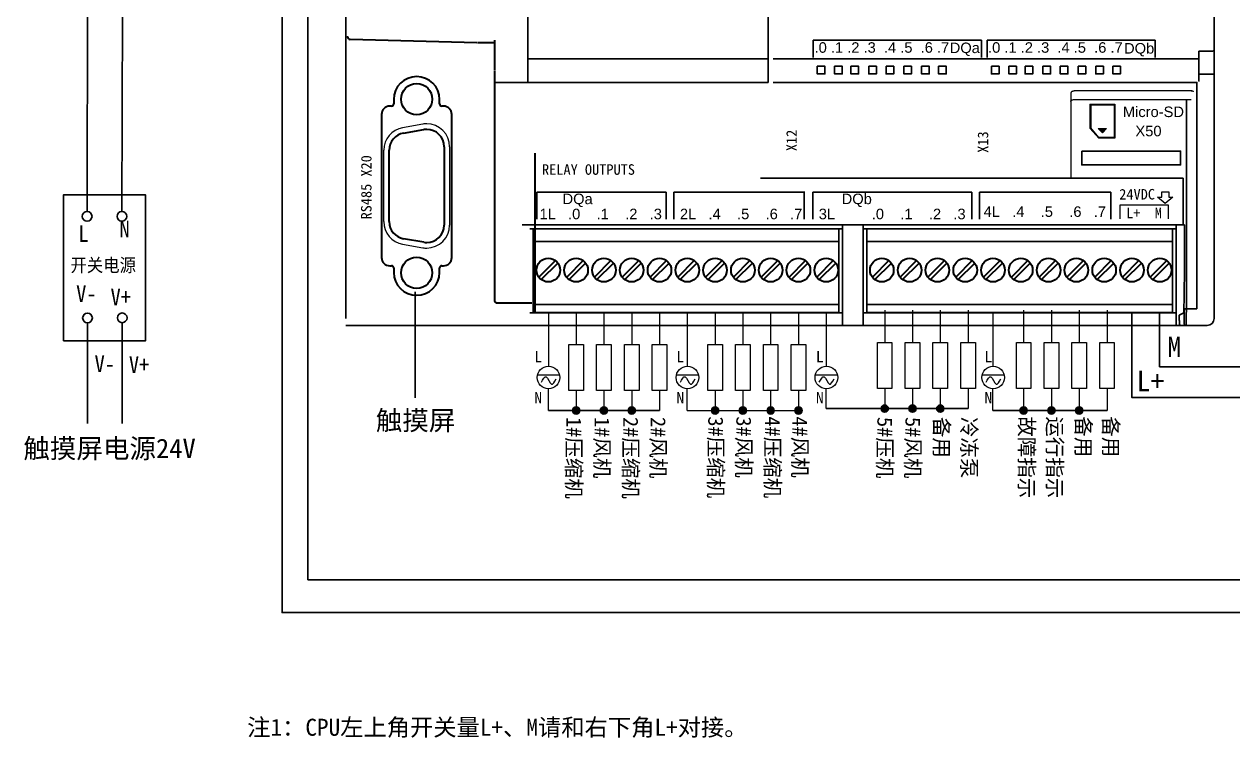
# Model space of a CAD drawing. Extents: x 430 to 1102, y 359 to 561.
# Drawn here: x 835.4 to 1009.3, y 358.9 to 461.6 of the extents above; entities that cross this region are included whole.
import ezdxf

# ---------------------------------------------------------------- set-up
doc = ezdxf.new("R2010")
doc.units = 0
doc.header["$LTSCALE"] = 47.498
doc.header["$MEASUREMENT"] = 0
doc.layers.get('0').update_dxf_attribs({"linetype": 'CONTINUOUS'})
for name, color, linetype in [('107_ROUNDS', 7, 'CONTINUOUS'), ('110_CUTS', 7, 'CONTINUOUS'), ('FLAECHE_1_7', 7, 'CONTINUOUS'), ('FLAECHE_1_8', 7, 'CONTINUOUS'), ('Layer 1', 7, 'CONTINUOUS'), ('Wiring and comments', 7, 'CONTINUOUS')]:
    doc.layers.add(name, color=color, linetype=linetype)
doc.layers.add('控制线', color=7, linetype='CONTINUOUS', lineweight=25)
doc.layers.add('文本', color=7, linetype='CONTINUOUS', lineweight=25)
doc.styles.add('宋体', font='simhei.ttf', dxfattribs={"width": 0.9})

# ---------------------------------------------------------------- blocks, each defined once
blk = doc.blocks.new('CAXBLOCK230', base_point=(492.26, -16.62))
at = {"layer": '控制线', "linetype": 'Continuous', "lineweight": 25}
blk.add_hatch(color=256, dxfattribs=at).paths.add_polyline_path([(1252.83, 322.31), (1252.31, 322.31), (1252.31, 322.23), (1252.33, 322.15), (1252.36, 322.08), (1252.41, 322.01), (1252.46, 321.94), (1252.52, 321.89), (1252.59, 321.85), (1252.67, 321.82), (1252.75, 321.8), (1252.83, 321.79), (1252.91, 321.8), (1252.99, 321.82), (1253.06, 321.85), (1253.13, 321.89), (1253.2, 321.94), (1253.25, 322.01), (1253.29, 322.08), (1253.32, 322.15), (1253.34, 322.23), (1253.35, 322.31)], flags=0)
for p, q in [((1252.83, 322.31), (1252.31, 322.31)), ((1253.35, 322.31), (1252.83, 322.31))]:
    blk.add_line(p, q, dxfattribs=at)
blk.add_arc((1252.83, 322.31), 0.52, 180, 360, dxfattribs=at)
blk = doc.blocks.new('CAXBLOCK231', base_point=(492.26, -16.62))
at = {"layer": '控制线', "linetype": 'Continuous', "lineweight": 25}
blk.add_hatch(color=256, dxfattribs=at).paths.add_polyline_path([(1252.83, 322.31), (1253.35, 322.31), (1253.34, 322.39), (1253.32, 322.47), (1253.29, 322.55), (1253.25, 322.62), (1253.2, 322.68), (1253.13, 322.73), (1253.06, 322.78), (1252.99, 322.81), (1252.91, 322.83), (1252.83, 322.83), (1252.75, 322.83), (1252.67, 322.81), (1252.59, 322.78), (1252.52, 322.73), (1252.46, 322.68), (1252.41, 322.62), (1252.36, 322.55), (1252.33, 322.47), (1252.31, 322.39), (1252.31, 322.31)], flags=0)
for p, q in [((1252.31, 322.31), (1252.83, 322.31)), ((1252.83, 322.31), (1253.35, 322.31))]:
    blk.add_line(p, q, dxfattribs=at)
blk.add_arc((1252.83, 322.31), 0.52, 0, 180, dxfattribs=at)
blk = doc.blocks.new('CAXBLOCK229', base_point=(1252.57, 322.31))
at = {"layer": '控制线', "linetype": 'Continuous', "lineweight": 25}
for name in ['CAXBLOCK231', 'CAXBLOCK230']:
    blk.add_blockref(name, (492.26, -16.62), dxfattribs=at)

msp = doc.modelspace()

# ---------------------------------------------------------------- linework, layer by layer
for p, q in [((907.84, 483.25), (907.84, 453.25)), ((942.44, 483.25), (942.44, 453.25)), ((844.42, 434.65), (844.47, 468.49)), ((849.42, 434.66), (849.52, 463.44)), ((891.65, 423.08), (891.65, 407.85)), ((926.8, 406.01), (910.8, 406.01)), ((950.8, 406.28), (971.21, 406.28)), ((974.8, 406.01), (991.21, 406.01))]:
    msp.add_line(p, q)
at = {"linetype": 'Continuous'}
for p, q in [((908.13, 432.16), (953.16, 432.16)), ((908.63, 432.12), (908.63, 420.12)), ((952.63, 432.12), (952.63, 420.12)), ((953.16, 432.75), (953.16, 418.25)), ((956.13, 432.75), (956.13, 418.25)), ((956.13, 432.16), (1001.16, 432.16)), ((956.63, 432.12), (956.63, 420.12)), ((1000.63, 432.12), (1000.63, 420.12)), ((1001.16, 432.75), (1001.16, 418.25)), ((908.63, 430.35), (952.63, 430.35)), ((956.63, 430.35), (1000.63, 430.35)), ((908.63, 421.28), (952.63, 421.28)), ((956.63, 421.28), (1000.63, 421.28)), ((908.13, 420.06), (953.16, 420.06)), ((908.63, 420.12), (952.63, 420.12)), ((956.13, 420.06), (1001.16, 420.06)), ((956.63, 420.12), (1000.63, 420.12)), ((908.13, 418.25), (953.16, 418.25)), ((956.13, 418.25), (1001.16, 418.25))]:
    msp.add_line(p, q, dxfattribs=at)
at = {"lineweight": 25}
for p, q in [((844.47, 418.64), (844.47, 404.12)), ((849.47, 418.64), (849.47, 404.12))]:
    msp.add_line(p, q, dxfattribs=at)
at = {"flags": 128}
for points in [[(1035.18, 438.57), (1035.15, 376.91), (872.49, 376.91), (872.49, 542.07), (896.94, 542.07), (896.94, 516.77)], [(1030.15, 438.52), (1030.14, 381.64), (876.19, 381.64), (876.19, 538.88), (892.94, 538.88), (892.94, 516.77)], [(1035.58, 526.01), (1035.58, 531.14), (1011.24, 531.14), (1011.24, 412.31), (998.77, 412.31), (998.77, 420.06)], [(1030.5, 526.01), (1015.73, 526.01), (1015.73, 407.89), (994.77, 407.89), (994.77, 420.06)]]:
    msp.add_lwpolyline(points, dxfattribs=at)
for points in [[(949.5, 455.58), (950.61, 455.58), (950.61, 454.48), (949.5, 454.48)], [(952.01, 455.58), (953.11, 455.58), (953.11, 454.48), (952.01, 454.48)], [(954.36, 455.58), (955.46, 455.58), (955.46, 454.48), (954.36, 454.48)], [(956.91, 455.58), (958.02, 455.58), (958.02, 454.48), (956.91, 454.48)], [(959.42, 455.58), (960.52, 455.58), (960.52, 454.48), (959.42, 454.48)], [(961.97, 455.58), (963.07, 455.58), (963.07, 454.48), (961.97, 454.48)], [(964.52, 455.58), (965.63, 455.58), (965.63, 454.48), (964.52, 454.48)], [(966.98, 455.58), (968.08, 455.58), (968.08, 454.48), (966.98, 454.48)], [(974.57, 455.58), (975.68, 455.58), (975.68, 454.47), (974.57, 454.47)], [(977.08, 455.58), (978.18, 455.58), (978.18, 454.47), (977.08, 454.47)], [(979.43, 455.58), (980.53, 455.58), (980.53, 454.47), (979.43, 454.47)], [(981.98, 455.58), (983.09, 455.58), (983.09, 454.47), (981.98, 454.47)], [(984.49, 455.58), (985.59, 455.58), (985.59, 454.47), (984.49, 454.47)], [(987.04, 455.58), (988.15, 455.58), (988.15, 454.47), (987.04, 454.47)], [(989.6, 455.58), (990.7, 455.58), (990.7, 454.47), (989.6, 454.47)], [(992.05, 455.58), (993.15, 455.58), (993.15, 454.47), (992.05, 454.47)], [(987.58, 443.36), (1001.81, 443.36), (1001.81, 441.36), (987.58, 441.36)]]:
    msp.add_lwpolyline(points, close=True)
at = {"layer": '107_ROUNDS', "linetype": 'Continuous'}
for p, q in [((881.64, 419.25), (881.64, 517.25)), ((1004.44, 457.75), (1006.24, 457.75)), ((907.84, 456.62), (942.44, 456.62)), ((1004.44, 456.65), (943.14, 456.65)), ((903.1, 453.25), (942.44, 453.25)), ((1002.34, 432.75), (907.04, 432.75)), ((1002.29, 421.21), (1002.33, 421.62)), ((1002.29, 420.38), (1002.29, 421.21)), ((1001.61, 419.75), (1002.28, 420.08)), ((1001.61, 418.95), (1001.61, 419.75)), ((1002.35, 420.65), (1002.31, 420.2)), ((1002.31, 420.2), (1002.31, 418.64)), ((1002.65, 420.35), (1002.61, 419.95)), ((1002.61, 419.95), (1002.61, 418.59)), ((1002.65, 420.63), (1004.04, 420.63)), ((1002.65, 420.63), (1002.65, 420.35)), ((908.13, 418.25), (881.64, 418.25)), ((956.13, 418.25), (953.16, 418.25)), ((1005.64, 418.25), (1001.16, 418.25)), ((1001.62, 418.95), (1001.62, 418.55))]:
    msp.add_line(p, q, dxfattribs=at)
at = {"layer": '107_ROUNDS', "color": 7, "linetype": 'Continuous'}
for p, q in [((1006.64, 419.25), (1006.64, 517.25)), ((1004.44, 453.56), (1004.44, 457.75)), ((1006.64, 454.45), (1004.44, 454.45)), ((1004.14, 453.25), (943.14, 453.25)), ((1004.14, 420.73), (1004.14, 453.28)), ((1004.39, 453.39), (1004.43, 453.47)), ((1004.43, 453.47), (1004.44, 453.56)), ((941.35, 439.45), (1002.15, 439.45)), ((1002.15, 439.45), (1002.15, 432.75))]:
    msp.add_line(p, q, dxfattribs=at)
at = {"layer": '107_ROUNDS', "linetype": 'Continuous'}
for points in [[(1006.24, 457.75), (1006.29, 457.75), (1006.33, 457.75), (1006.37, 457.75), (1006.41, 457.76), (1006.45, 457.76), (1006.49, 457.77), (1006.52, 457.77), (1006.55, 457.78), (1006.58, 457.79), (1006.6, 457.8), (1006.62, 457.82), (1006.64, 457.83), (1006.64, 457.85)], [(1002.34, 432.44), (1002.34, 427.17), (1002.33, 421.9)], [(1002.34, 432.75), (1002.34, 432.73), (1002.34, 432.66), (1002.34, 432.56), (1002.34, 432.44)], [(1002.33, 421.9), (1002.33, 421.8), (1002.33, 421.72), (1002.33, 421.65), (1002.33, 421.62)], [(1002.29, 420.38), (1002.29, 420.27), (1002.29, 420.17), (1002.28, 420.11), (1002.28, 420.08)], [(1002.65, 420.63), (1002.54, 420.63), (1002.44, 420.64), (1002.38, 420.64), (1002.35, 420.65)], [(1004.04, 420.63), (1004.05, 420.63), (1004.07, 420.63), (1004.08, 420.64), (1004.09, 420.64), (1004.1, 420.65), (1004.11, 420.66), (1004.12, 420.67), (1004.13, 420.69), (1004.14, 420.71), (1004.14, 420.73)], [(1001.92, 418.25), (1001.8, 418.27), (1001.71, 418.34), (1001.64, 418.44), (1001.62, 418.55)], [(1002.31, 418.64), (1002.31, 418.6), (1002.31, 418.59), (1002.31, 418.57), (1002.31, 418.56), (1002.31, 418.55), (1002.31, 418.55)], [(1002.61, 418.25), (1002.49, 418.27), (1002.4, 418.34), (1002.33, 418.44), (1002.31, 418.55)], [(1002.61, 418.59), (1002.61, 418.46), (1002.61, 418.39), (1002.61, 418.34), (1002.61, 418.29), (1002.61, 418.26), (1002.61, 418.25)]]:
    msp.add_lwpolyline(points, dxfattribs=at)
at = {"layer": '107_ROUNDS', "color": 7, "linetype": 'Continuous'}
msp.add_lwpolyline([(1002.67, 450.79), (1002.66, 438.38), (1002.66, 433.94), (1002.66, 429.5), (1002.66, 425.07), (1002.65, 420.63)], dxfattribs=at)
at = {"layer": '107_ROUNDS', "linetype": 'Continuous'}
msp.add_arc((1005.64, 419.25), 1, 270, 0, dxfattribs=at)
at = {"layer": '110_CUTS', "color": 7, "linetype": 'Continuous'}
msp.add_line((1004.39, 453.57), (1004.44, 453.57), dxfattribs=at)
at = {"layer": 'FLAECHE_1_7', "linetype": 'Continuous'}
for p, q in [((948.94, 459.35), (973.14, 459.35)), ((948.94, 459.35), (948.94, 456.85)), ((973.14, 459.35), (973.14, 456.85)), ((998.14, 459.35), (973.94, 459.35)), ((973.94, 459.35), (973.94, 456.85)), ((998.14, 459.35), (998.14, 456.85))]:
    msp.add_line(p, q, dxfattribs=at)
at = {"layer": 'FLAECHE_1_8', "linetype": 'Continuous'}
for p, q in [((909.14, 437.45), (909.14, 433.55)), ((927.74, 437.45), (909.14, 437.45)), ((927.74, 433.55), (927.74, 437.45)), ((928.84, 437.45), (947.74, 437.45)), ((928.84, 433.55), (928.84, 437.45)), ((947.63, 437.34), (947.63, 433.55)), ((948.89, 437.45), (971.74, 437.45)), ((948.89, 433.55), (948.89, 437.45)), ((971.74, 437.45), (971.74, 433.55)), ((972.84, 437.45), (991.74, 437.45)), ((972.84, 433.55), (972.84, 437.45)), ((991.74, 437.45), (991.74, 433.55))]:
    msp.add_line(p, q, dxfattribs=at)
at = {"layer": 'Layer 1', "color": 7, "lineweight": 35}
for points in [[(900.51, 458.95), (882.29, 459.42)], [(903.1, 455.06), (903.1, 459.33)], [(903.1, 458.94), (900.62, 458.94)], [(903.1, 421.84), (903.1, 454.96)], [(888.55, 450.79), (888.55, 450.14)], [(895.15, 450.14), (895.15, 450.79)], [(888.25, 449.84), (888, 449.84)], [(895.7, 449.84), (895.45, 449.84)], [(886.8, 448.64), (886.8, 428.04)], [(896.9, 428.04), (896.9, 448.64)], [(889.97, 445.94), (892.86, 446.45)], [(895.79, 443.99), (895.79, 432.69)], [(887.9, 433.2), (887.9, 443.48)], [(908.89, 420.14), (908.89, 443.04)], [(892.86, 430.23), (889.97, 430.73)], [(888, 426.84), (888.25, 426.84)], [(888.55, 426.54), (888.55, 425.89)], [(895.15, 425.89), (895.15, 426.54)], [(895.45, 426.84), (895.7, 426.84)], [(911.81, 427.59), (909.44, 425.21)], [(909.79, 424.86), (912.17, 427.24)], [(915.81, 427.59), (913.44, 425.21)], [(913.79, 424.86), (916.17, 427.24)], [(919.81, 427.59), (917.44, 425.21)], [(917.79, 424.86), (920.17, 427.24)], [(923.81, 427.59), (921.44, 425.21)], [(921.79, 424.86), (924.17, 427.24)], [(927.81, 427.59), (925.44, 425.21)], [(925.79, 424.86), (928.17, 427.24)], [(931.81, 427.59), (929.44, 425.21)], [(929.79, 424.86), (932.17, 427.24)], [(935.81, 427.59), (933.44, 425.21)], [(933.79, 424.86), (936.17, 427.24)], [(939.81, 427.59), (937.44, 425.21)], [(937.79, 424.86), (940.17, 427.24)], [(943.81, 427.59), (941.44, 425.21)], [(941.79, 424.86), (944.17, 427.24)], [(947.81, 427.59), (945.44, 425.21)], [(945.79, 424.86), (948.17, 427.24)], [(951.81, 427.59), (949.43, 425.21)], [(949.79, 424.86), (952.17, 427.24)], [(959.81, 427.59), (957.44, 425.21)], [(957.79, 424.86), (960.17, 427.24)], [(963.81, 427.59), (961.44, 425.21)], [(961.79, 424.86), (964.17, 427.24)], [(967.81, 427.59), (965.44, 425.21)], [(965.79, 424.86), (968.17, 427.24)], [(971.81, 427.59), (969.44, 425.21)], [(969.79, 424.86), (972.17, 427.24)], [(975.81, 427.59), (973.44, 425.21)], [(973.79, 424.86), (976.17, 427.24)], [(979.81, 427.59), (977.44, 425.21)], [(977.79, 424.86), (980.17, 427.24)], [(983.81, 427.59), (981.44, 425.21)], [(981.79, 424.86), (984.17, 427.24)], [(987.81, 427.59), (985.44, 425.21)], [(985.79, 424.86), (988.17, 427.24)], [(991.81, 427.59), (989.44, 425.21)], [(989.79, 424.86), (992.17, 427.24)], [(995.81, 427.59), (993.44, 425.21)], [(993.79, 424.86), (996.17, 427.24)], [(999.81, 427.59), (997.43, 425.21)], [(997.79, 424.86), (1000.17, 427.24)], [(903.5, 421.44), (903.44, 421.44), (903.37, 421.46), (903.32, 421.48), (903.26, 421.51), (903.22, 421.56), (903.17, 421.6), (903.17, 421.6), (903.14, 421.66), (903.12, 421.72), (903.12, 421.72), (903.1, 421.78), (903.1, 421.84)], [(908.41, 421.44), (903.5, 421.44)]]:
    msp.add_lwpolyline(points, dxfattribs=at)
at = {"layer": 'Layer 1', "color": 7, "lineweight": 18}
for points in [[(986.37, 452), (986.32, 451.99), (986.3, 451.98), (986.24, 451.96), (986.19, 451.93), (986.17, 451.92), (986.12, 451.88), (986.07, 451.84), (986.07, 451.83), (986.03, 451.78), (986, 451.73), (986, 451.72), (985.98, 451.66), (985.98, 451.6)], [(985.98, 451.6), (986, 439.45)], [(986, 450.49), (986, 450.51), (986.02, 450.57), (986.03, 450.59), (986.07, 450.64), (986.09, 450.66), (986.15, 450.7), (986.19, 450.72), (986.25, 450.75), (986.31, 450.76), (986.37, 450.78), (986.37, 450.78), (986.44, 450.78), (986.5, 450.79)], [(986.48, 452.03), (986.48, 452.03), (986.48, 452.03), (986.48, 452.02), (986.48, 452.02), (986.48, 452.02), (986.48, 452.02), (986.48, 452.02), (986.48, 452.02), (986.48, 452.01), (986.48, 452.01)], [(1003.33, 452.01), (986.48, 452.01)], [(986.5, 450.79), (1003.31, 450.79)], [(1003.33, 452.01), (1003.38, 452.01)], [(1003.58, 451.96), (1003.56, 451.96), (1003.54, 451.97), (1003.52, 451.98), (1003.5, 451.99), (1003.48, 451.99), (1003.46, 452), (1003.44, 452), (1003.42, 452), (1003.4, 452.01), (1003.38, 452.01)], [(1003.68, 451.89), (1003.67, 451.9), (1003.66, 451.9), (1003.65, 451.91), (1003.64, 451.92), (1003.63, 451.93), (1003.62, 451.93), (1003.61, 451.94), (1003.6, 451.94), (1003.59, 451.95), (1003.58, 451.95)], [(892.72, 447.24), (889.83, 446.73)], [(896.59, 443.99), (896.59, 432.69)], [(887.1, 433.2), (887.1, 443.48)], [(889.83, 429.95), (892.72, 429.44)]]:
    msp.add_lwpolyline(points, dxfattribs=at)
at = {"layer": 'Layer 1', "color": 7, "lineweight": 9}
for points in [[(988.75, 450.1), (992.36, 450.1)], [(988.75, 450.1), (988.75, 446.66)], [(988.86, 450), (992.25, 450)], [(988.86, 450), (988.86, 446.7)], [(992.25, 450), (992.25, 445.3)], [(992.36, 450.1), (992.36, 445.2)], [(990.01, 445.2), (988.75, 446.66)], [(990.05, 445.3), (988.86, 446.7)], [(989.96, 446.6), (991.15, 446.6)], [(990.56, 446), (989.96, 446.6)], [(990.05, 446.6), (990.05, 446.5)], [(990.16, 446.6), (990.16, 446.4)], [(990.26, 446.6), (990.26, 446.3)], [(990.35, 446.6), (990.35, 446.2)], [(990.46, 446.6), (990.46, 446.1)], [(991.15, 446.6), (990.56, 446)], [(990.56, 446.6), (990.56, 446)], [(990.65, 446.6), (990.65, 446.1)], [(990.76, 446.6), (990.76, 446.2)], [(990.86, 446.6), (990.86, 446.3)], [(990.96, 446.6), (990.96, 446.4)], [(991.06, 446.6), (991.06, 446.5)], [(992.36, 445.2), (990.01, 445.2)], [(992.25, 445.3), (990.05, 445.3)], [(998.5, 436.71), (999.1, 436.71)], [(999.6, 435.81), (998.5, 436.71)], [(999.1, 437.51), (1000.1, 437.51)], [(999.1, 436.71), (999.1, 437.51)], [(1000.7, 436.71), (999.6, 435.81)], [(1000.1, 437.51), (1000.1, 436.71)], [(1000.1, 436.71), (1000.7, 436.71)], [(993.1, 435.61), (1000, 435.61)], [(993.1, 433.61), (993.1, 435.61)], [(1000, 435.61), (1000, 433.61)]]:
    msp.add_lwpolyline(points, dxfattribs=at)
at = {"layer": 'Layer 1', "color": 7, "lineweight": 35}
for points, knots in [([(881.9, 459.82), (881.9, 459.82), (881.9, 459.82), (881.9, 459.82), (881.9, 459.61), (882.07, 459.43), (882.29, 459.42)], [0, 0, 0, 0, 1, 1, 1, 2, 2, 2, 2]), ([(895.15, 450.79), (895.15, 450.79), (895.15, 450.79), (895.15, 450.79), (895.15, 452.61), (893.67, 454.09), (891.85, 454.09), (890.02, 454.09), (888.55, 452.61), (888.55, 450.79)], [0, 0, 0, 0, 1, 1, 1, 2, 2, 2, 3, 3, 3, 3]), ([(894.1, 450.83), (894.1, 450.83), (894.1, 450.83), (894.1, 450.83), (894.1, 452.07), (893.09, 453.08), (891.85, 453.08), (890.6, 453.08), (889.6, 452.07), (889.6, 450.83), (889.6, 449.59), (890.6, 448.58), (891.85, 448.58), (893.09, 448.58), (894.1, 449.59), (894.1, 450.83)], [0, 0, 0, 0, 1, 1, 1, 2, 2, 2, 3, 3, 3, 4, 4, 4, 5, 5, 5, 5]), ([(888, 449.84), (888, 449.84), (888, 449.84), (888, 449.84), (887.33, 449.84), (886.8, 449.3), (886.8, 448.64)], [0, 0, 0, 0, 1, 1, 1, 2, 2, 2, 2]), ([(888.25, 449.84), (888.25, 449.84), (888.25, 449.84), (888.25, 449.84), (888.41, 449.84), (888.55, 449.97), (888.55, 450.14)], [0, 0, 0, 0, 1, 1, 1, 2, 2, 2, 2]), ([(895.15, 450.14), (895.15, 450.14), (895.15, 450.14), (895.15, 450.14), (895.15, 449.97), (895.28, 449.84), (895.45, 449.84)], [0, 0, 0, 0, 1, 1, 1, 2, 2, 2, 2]), ([(896.9, 448.64), (896.9, 448.64), (896.9, 448.64), (896.9, 448.64), (896.9, 449.3), (896.36, 449.84), (895.7, 449.84)], [0, 0, 0, 0, 1, 1, 1, 2, 2, 2, 2]), ([(889.97, 445.94), (889.97, 445.94), (889.97, 445.94), (889.97, 445.94), (888.77, 445.73), (887.9, 444.69), (887.9, 443.48)], [0, 0, 0, 0, 1, 1, 1, 2, 2, 2, 2]), ([(895.79, 443.99), (895.79, 443.99), (895.79, 443.99), (895.79, 443.99), (895.79, 445.37), (894.67, 446.49), (893.29, 446.49), (893.15, 446.49), (893, 446.47), (892.86, 446.45)], [0, 0, 0, 0, 1, 1, 1, 2, 2, 2, 3, 3, 3, 3]), ([(887.9, 433.2), (887.9, 433.2), (887.9, 433.2), (887.9, 433.2), (887.9, 431.98), (888.77, 430.95), (889.97, 430.73)], [0, 0, 0, 0, 1, 1, 1, 2, 2, 2, 2]), ([(892.86, 430.23), (892.86, 430.23), (892.86, 430.23), (892.86, 430.23), (893, 430.2), (893.15, 430.19), (893.29, 430.19), (894.67, 430.19), (895.79, 431.31), (895.79, 432.69)], [0, 0, 0, 0, 1, 1, 1, 2, 2, 2, 3, 3, 3, 3]), ([(886.8, 428.04), (886.8, 428.04), (886.8, 428.04), (886.8, 428.04), (886.8, 427.37), (887.33, 426.84), (888, 426.84)], [0, 0, 0, 0, 1, 1, 1, 2, 2, 2, 2]), ([(894.1, 425.83), (894.1, 425.83), (894.1, 425.83), (894.1, 425.83), (894.1, 427.07), (893.09, 428.08), (891.85, 428.08), (890.6, 428.08), (889.6, 427.07), (889.6, 425.83), (889.6, 424.59), (890.6, 423.58), (891.85, 423.58), (893.09, 423.58), (894.1, 424.59), (894.1, 425.83)], [0, 0, 0, 0, 1, 1, 1, 2, 2, 2, 3, 3, 3, 4, 4, 4, 5, 5, 5, 5]), ([(895.7, 426.84), (895.7, 426.84), (895.7, 426.84), (895.7, 426.84), (896.36, 426.84), (896.9, 427.38), (896.9, 428.04)], [0, 0, 0, 0, 1, 1, 1, 2, 2, 2, 2]), ([(888.55, 426.54), (888.55, 426.54), (888.55, 426.54), (888.55, 426.54), (888.55, 426.7), (888.41, 426.84), (888.25, 426.84)], [0, 0, 0, 0, 1, 1, 1, 2, 2, 2, 2]), ([(895.45, 426.84), (895.45, 426.84), (895.45, 426.84), (895.45, 426.84), (895.28, 426.84), (895.15, 426.7), (895.15, 426.54)], [0, 0, 0, 0, 1, 1, 1, 2, 2, 2, 2]), ([(912.5, 426.22), (912.5, 426.22), (912.5, 426.22), (912.5, 426.22), (912.5, 427.16), (911.74, 427.92), (910.8, 427.92), (909.86, 427.92), (909.1, 427.16), (909.1, 426.22), (909.1, 425.29), (909.86, 424.52), (910.8, 424.52), (911.74, 424.52), (912.5, 425.29), (912.5, 426.22)], [0, 0, 0, 0, 1, 1, 1, 2, 2, 2, 3, 3, 3, 4, 4, 4, 5, 5, 5, 5]), ([(916.5, 426.22), (916.5, 426.22), (916.5, 426.22), (916.5, 426.22), (916.5, 427.16), (915.74, 427.92), (914.8, 427.92), (913.86, 427.92), (913.1, 427.16), (913.1, 426.22), (913.1, 425.29), (913.86, 424.52), (914.8, 424.52), (915.74, 424.52), (916.5, 425.29), (916.5, 426.22)], [0, 0, 0, 0, 1, 1, 1, 2, 2, 2, 3, 3, 3, 4, 4, 4, 5, 5, 5, 5]), ([(920.5, 426.22), (920.5, 426.22), (920.5, 426.22), (920.5, 426.22), (920.5, 427.16), (919.74, 427.92), (918.8, 427.92), (917.86, 427.92), (917.1, 427.16), (917.1, 426.22), (917.1, 425.29), (917.86, 424.52), (918.8, 424.52), (919.74, 424.52), (920.5, 425.29), (920.5, 426.22)], [0, 0, 0, 0, 1, 1, 1, 2, 2, 2, 3, 3, 3, 4, 4, 4, 5, 5, 5, 5]), ([(924.5, 426.22), (924.5, 426.22), (924.5, 426.22), (924.5, 426.22), (924.5, 427.16), (923.74, 427.92), (922.8, 427.92), (921.86, 427.92), (921.1, 427.16), (921.1, 426.22), (921.1, 425.29), (921.86, 424.52), (922.8, 424.52), (923.74, 424.52), (924.5, 425.29), (924.5, 426.22)], [0, 0, 0, 0, 1, 1, 1, 2, 2, 2, 3, 3, 3, 4, 4, 4, 5, 5, 5, 5]), ([(928.5, 426.22), (928.5, 426.22), (928.5, 426.22), (928.5, 426.22), (928.5, 427.16), (927.74, 427.92), (926.8, 427.92), (925.86, 427.92), (925.1, 427.16), (925.1, 426.22), (925.1, 425.29), (925.86, 424.52), (926.8, 424.52), (927.74, 424.52), (928.5, 425.29), (928.5, 426.22)], [0, 0, 0, 0, 1, 1, 1, 2, 2, 2, 3, 3, 3, 4, 4, 4, 5, 5, 5, 5]), ([(932.5, 426.22), (932.5, 426.22), (932.5, 426.22), (932.5, 426.22), (932.5, 427.16), (931.74, 427.92), (930.8, 427.92), (929.86, 427.92), (929.1, 427.16), (929.1, 426.22), (929.1, 425.29), (929.86, 424.52), (930.8, 424.52), (931.74, 424.52), (932.5, 425.29), (932.5, 426.22)], [0, 0, 0, 0, 1, 1, 1, 2, 2, 2, 3, 3, 3, 4, 4, 4, 5, 5, 5, 5]), ([(936.5, 426.22), (936.5, 426.22), (936.5, 426.22), (936.5, 426.22), (936.5, 427.16), (935.74, 427.92), (934.8, 427.92), (933.86, 427.92), (933.1, 427.16), (933.1, 426.22), (933.1, 425.29), (933.86, 424.52), (934.8, 424.52), (935.74, 424.52), (936.5, 425.29), (936.5, 426.22)], [0, 0, 0, 0, 1, 1, 1, 2, 2, 2, 3, 3, 3, 4, 4, 4, 5, 5, 5, 5]), ([(940.5, 426.22), (940.5, 426.22), (940.5, 426.22), (940.5, 426.22), (940.5, 427.16), (939.74, 427.92), (938.8, 427.92), (937.86, 427.92), (937.1, 427.16), (937.1, 426.22), (937.1, 425.29), (937.86, 424.52), (938.8, 424.52), (939.74, 424.52), (940.5, 425.29), (940.5, 426.22)], [0, 0, 0, 0, 1, 1, 1, 2, 2, 2, 3, 3, 3, 4, 4, 4, 5, 5, 5, 5]), ([(944.5, 426.22), (944.5, 426.22), (944.5, 426.22), (944.5, 426.22), (944.5, 427.16), (943.74, 427.92), (942.8, 427.92), (941.86, 427.92), (941.1, 427.16), (941.1, 426.22), (941.1, 425.29), (941.86, 424.52), (942.8, 424.52), (943.74, 424.52), (944.5, 425.29), (944.5, 426.22)], [0, 0, 0, 0, 1, 1, 1, 2, 2, 2, 3, 3, 3, 4, 4, 4, 5, 5, 5, 5]), ([(948.5, 426.22), (948.5, 426.22), (948.5, 426.22), (948.5, 426.22), (948.5, 427.16), (947.74, 427.92), (946.8, 427.92), (945.86, 427.92), (945.1, 427.16), (945.1, 426.22), (945.1, 425.29), (945.86, 424.52), (946.8, 424.52), (947.74, 424.52), (948.5, 425.29), (948.5, 426.22)], [0, 0, 0, 0, 1, 1, 1, 2, 2, 2, 3, 3, 3, 4, 4, 4, 5, 5, 5, 5]), ([(952.5, 426.22), (952.5, 426.22), (952.5, 426.22), (952.5, 426.22), (952.5, 427.16), (951.74, 427.92), (950.8, 427.92), (949.86, 427.92), (949.1, 427.16), (949.1, 426.22), (949.1, 425.29), (949.86, 424.52), (950.8, 424.52), (951.74, 424.52), (952.5, 425.29), (952.5, 426.22)], [0, 0, 0, 0, 1, 1, 1, 2, 2, 2, 3, 3, 3, 4, 4, 4, 5, 5, 5, 5]), ([(960.5, 426.22), (960.5, 426.22), (960.5, 426.22), (960.5, 426.22), (960.5, 427.16), (959.74, 427.92), (958.8, 427.92), (957.86, 427.92), (957.1, 427.16), (957.1, 426.22), (957.1, 425.29), (957.86, 424.52), (958.8, 424.52), (959.74, 424.52), (960.5, 425.29), (960.5, 426.22)], [0, 0, 0, 0, 1, 1, 1, 2, 2, 2, 3, 3, 3, 4, 4, 4, 5, 5, 5, 5]), ([(964.5, 426.22), (964.5, 426.22), (964.5, 426.22), (964.5, 426.22), (964.5, 427.16), (963.74, 427.92), (962.8, 427.92), (961.86, 427.92), (961.1, 427.16), (961.1, 426.22), (961.1, 425.29), (961.86, 424.52), (962.8, 424.52), (963.74, 424.52), (964.5, 425.29), (964.5, 426.22)], [0, 0, 0, 0, 1, 1, 1, 2, 2, 2, 3, 3, 3, 4, 4, 4, 5, 5, 5, 5]), ([(968.5, 426.22), (968.5, 426.22), (968.5, 426.22), (968.5, 426.22), (968.5, 427.16), (967.74, 427.92), (966.8, 427.92), (965.86, 427.92), (965.1, 427.16), (965.1, 426.22), (965.1, 425.29), (965.86, 424.52), (966.8, 424.52), (967.74, 424.52), (968.5, 425.29), (968.5, 426.22)], [0, 0, 0, 0, 1, 1, 1, 2, 2, 2, 3, 3, 3, 4, 4, 4, 5, 5, 5, 5]), ([(972.5, 426.22), (972.5, 426.22), (972.5, 426.22), (972.5, 426.22), (972.5, 427.16), (971.74, 427.92), (970.8, 427.92), (969.86, 427.92), (969.1, 427.16), (969.1, 426.22), (969.1, 425.29), (969.86, 424.52), (970.8, 424.52), (971.74, 424.52), (972.5, 425.29), (972.5, 426.22)], [0, 0, 0, 0, 1, 1, 1, 2, 2, 2, 3, 3, 3, 4, 4, 4, 5, 5, 5, 5]), ([(976.5, 426.22), (976.5, 426.22), (976.5, 426.22), (976.5, 426.22), (976.5, 427.16), (975.74, 427.92), (974.8, 427.92), (973.86, 427.92), (973.1, 427.16), (973.1, 426.22), (973.1, 425.29), (973.86, 424.52), (974.8, 424.52), (975.74, 424.52), (976.5, 425.29), (976.5, 426.22)], [0, 0, 0, 0, 1, 1, 1, 2, 2, 2, 3, 3, 3, 4, 4, 4, 5, 5, 5, 5]), ([(980.5, 426.22), (980.5, 426.22), (980.5, 426.22), (980.5, 426.22), (980.5, 427.16), (979.74, 427.92), (978.8, 427.92), (977.86, 427.92), (977.1, 427.16), (977.1, 426.22), (977.1, 425.29), (977.86, 424.52), (978.8, 424.52), (979.74, 424.52), (980.5, 425.29), (980.5, 426.22)], [0, 0, 0, 0, 1, 1, 1, 2, 2, 2, 3, 3, 3, 4, 4, 4, 5, 5, 5, 5]), ([(984.5, 426.22), (984.5, 426.22), (984.5, 426.22), (984.5, 426.22), (984.5, 427.16), (983.74, 427.92), (982.8, 427.92), (981.86, 427.92), (981.1, 427.16), (981.1, 426.22), (981.1, 425.29), (981.86, 424.52), (982.8, 424.52), (983.74, 424.52), (984.5, 425.29), (984.5, 426.22)], [0, 0, 0, 0, 1, 1, 1, 2, 2, 2, 3, 3, 3, 4, 4, 4, 5, 5, 5, 5]), ([(988.5, 426.22), (988.5, 426.22), (988.5, 426.22), (988.5, 426.22), (988.5, 427.16), (987.74, 427.92), (986.8, 427.92), (985.86, 427.92), (985.1, 427.16), (985.1, 426.22), (985.1, 425.29), (985.86, 424.52), (986.8, 424.52), (987.74, 424.52), (988.5, 425.29), (988.5, 426.22)], [0, 0, 0, 0, 1, 1, 1, 2, 2, 2, 3, 3, 3, 4, 4, 4, 5, 5, 5, 5]), ([(992.5, 426.22), (992.5, 426.22), (992.5, 426.22), (992.5, 426.22), (992.5, 427.16), (991.74, 427.92), (990.8, 427.92), (989.86, 427.92), (989.1, 427.16), (989.1, 426.22), (989.1, 425.29), (989.86, 424.52), (990.8, 424.52), (991.74, 424.52), (992.5, 425.29), (992.5, 426.22)], [0, 0, 0, 0, 1, 1, 1, 2, 2, 2, 3, 3, 3, 4, 4, 4, 5, 5, 5, 5]), ([(996.5, 426.22), (996.5, 426.22), (996.5, 426.22), (996.5, 426.22), (996.5, 427.16), (995.74, 427.92), (994.8, 427.92), (993.86, 427.92), (993.1, 427.16), (993.1, 426.22), (993.1, 425.29), (993.86, 424.52), (994.8, 424.52), (995.74, 424.52), (996.5, 425.29), (996.5, 426.22)], [0, 0, 0, 0, 1, 1, 1, 2, 2, 2, 3, 3, 3, 4, 4, 4, 5, 5, 5, 5]), ([(1000.5, 426.22), (1000.5, 426.22), (1000.5, 426.22), (1000.5, 426.22), (1000.5, 427.16), (999.74, 427.92), (998.8, 427.92), (997.86, 427.92), (997.1, 427.16), (997.1, 426.22), (997.1, 425.29), (997.86, 424.52), (998.8, 424.52), (999.74, 424.52), (1000.5, 425.29), (1000.5, 426.22)], [0, 0, 0, 0, 1, 1, 1, 2, 2, 2, 3, 3, 3, 4, 4, 4, 5, 5, 5, 5]), ([(888.55, 425.89), (888.55, 425.89), (888.55, 425.89), (888.55, 425.89), (888.55, 424.07), (890.02, 422.59), (891.85, 422.59), (893.67, 422.59), (895.15, 424.07), (895.15, 425.89)], [0, 0, 0, 0, 1, 1, 1, 2, 2, 2, 3, 3, 3, 3])]:
    msp.add_open_spline(points, degree=3, knots=knots, dxfattribs=at)
at = {"layer": 'Layer 1', "color": 7, "lineweight": 18}
for points, knots in [([(986.48, 452.01), (986.48, 452.01), (986.48, 452.01), (986.48, 452.01), (986.44, 452.01), (986.41, 452.01), (986.38, 452)], [0, 0, 0, 0, 1, 1, 1, 2, 2, 2, 2]), ([(896.59, 443.99), (896.59, 443.99), (896.59, 443.99), (896.59, 443.99), (896.59, 445.81), (895.11, 447.29), (893.29, 447.29), (893.1, 447.29), (892.91, 447.27), (892.72, 447.24)], [0, 0, 0, 0, 1, 1, 1, 2, 2, 2, 3, 3, 3, 3]), ([(889.83, 446.73), (889.83, 446.73), (889.83, 446.73), (889.83, 446.73), (888.25, 446.45), (887.1, 445.08), (887.1, 443.48)], [0, 0, 0, 0, 1, 1, 1, 2, 2, 2, 2]), ([(887.1, 433.2), (887.1, 433.2), (887.1, 433.2), (887.1, 433.2), (887.1, 431.6), (888.25, 430.23), (889.83, 429.95)], [0, 0, 0, 0, 1, 1, 1, 2, 2, 2, 2]), ([(892.72, 429.44), (892.72, 429.44), (892.72, 429.44), (892.72, 429.44), (892.91, 429.4), (893.1, 429.39), (893.29, 429.39), (895.11, 429.39), (896.59, 430.87), (896.59, 432.69)], [0, 0, 0, 0, 1, 1, 1, 2, 2, 2, 3, 3, 3, 3])]:
    msp.add_open_spline(points, degree=3, knots=knots, dxfattribs=at)
at = {"layer": 'Wiring and comments', "lineweight": 15}
for p, q in [((910.8, 420.2), (910.8, 412.38)), ((914.8, 420.2), (914.8, 415.51)), ((918.8, 420.2), (918.8, 415.51)), ((922.8, 420.2), (922.8, 415.51)), ((926.8, 420.2), (926.8, 415.51)), ((930.8, 420.2), (930.8, 412.38)), ((934.8, 420.2), (934.8, 415.51)), ((938.8, 420.2), (938.8, 415.51)), ((942.8, 420.2), (942.8, 415.51)), ((946.8, 420.2), (946.8, 415.51)), ((950.8, 420.2), (950.8, 412.38)), ((959.21, 420.47), (959.21, 415.78)), ((963.21, 420.47), (963.21, 415.78)), ((967.21, 420.47), (967.21, 415.78)), ((971.21, 420.47), (971.21, 415.78)), ((974.8, 420.2), (974.8, 412.38)), ((979.21, 420.47), (979.21, 415.78)), ((983.21, 420.47), (983.21, 415.78)), ((987.21, 420.47), (987.21, 415.78)), ((991.21, 420.47), (991.21, 415.78)), ((909.23, 411.13), (912.4, 411.13)), ((929.23, 411.13), (932.4, 411.13)), ((949.23, 411.13), (952.4, 411.13)), ((973.23, 411.13), (976.4, 411.13)), ((910.8, 406.01), (910.8, 409.13)), ((914.8, 408.89), (914.8, 406.01)), ((918.8, 408.89), (918.8, 406.01)), ((922.8, 408.89), (922.8, 406.01)), ((926.8, 408.89), (926.8, 406.01)), ((930.8, 406.01), (930.8, 409.13)), ((934.8, 408.89), (934.8, 406.01)), ((938.8, 408.89), (938.8, 406.01)), ((942.8, 408.89), (942.8, 406.01)), ((946.8, 408.89), (946.8, 406.01)), ((950.8, 406.28), (950.8, 409.13)), ((959.21, 409.17), (959.21, 406.28)), ((963.21, 409.17), (963.21, 406.28)), ((967.21, 409.17), (967.21, 406.28)), ((971.21, 409.17), (971.21, 406.28)), ((974.8, 406.01), (974.8, 409.13)), ((979.21, 409.17), (979.21, 406.01)), ((983.21, 409.17), (983.21, 406.01)), ((987.21, 409.17), (987.21, 406.01)), ((991.21, 409.17), (991.21, 406.01)), ((930.8, 406.01), (946.8, 406.01))]:
    msp.add_line(p, q, dxfattribs=at)
for points in [[(958.16, 415.78), (960.26, 415.78), (960.26, 409.17), (958.16, 409.17)], [(962.16, 415.78), (964.26, 415.78), (964.26, 409.17), (962.16, 409.17)], [(966.16, 415.78), (968.26, 415.78), (968.26, 409.17), (966.16, 409.17)], [(970.16, 415.78), (972.26, 415.78), (972.26, 409.17), (970.16, 409.17)], [(978.16, 415.78), (980.26, 415.78), (980.26, 409.17), (978.16, 409.17)], [(982.16, 415.78), (984.26, 415.78), (984.26, 409.17), (982.16, 409.17)], [(986.16, 415.78), (988.26, 415.78), (988.26, 409.17), (986.16, 409.17)], [(990.16, 415.78), (992.26, 415.78), (992.26, 409.17), (990.16, 409.17)], [(913.75, 415.51), (915.85, 415.51), (915.85, 408.89), (913.75, 408.89)], [(917.75, 415.51), (919.85, 415.51), (919.85, 408.89), (917.75, 408.89)], [(921.75, 415.51), (923.85, 415.51), (923.85, 408.89), (921.75, 408.89)], [(925.75, 415.51), (927.85, 415.51), (927.85, 408.89), (925.75, 408.89)], [(933.75, 415.51), (935.85, 415.51), (935.85, 408.89), (933.75, 408.89)], [(937.75, 415.51), (939.85, 415.51), (939.85, 408.89), (937.75, 408.89)], [(941.75, 415.51), (943.85, 415.51), (943.85, 408.89), (941.75, 408.89)], [(945.75, 415.51), (947.85, 415.51), (947.85, 408.89), (945.75, 408.89)]]:
    msp.add_lwpolyline(points, close=True, dxfattribs=at)
at = {"layer": 'Wiring and comments', "color": 7, "lineweight": 15}
for centre in [(910.82, 410.76), (930.82, 410.76), (950.82, 410.76), (974.82, 410.76)]:
    msp.add_circle(centre, 1.63, dxfattribs=at)
at = {"layer": 'Wiring and comments', "lineweight": 15}
for points in [[(909.8, 410.07), (910.49, 410.87), (911.25, 409.78), (911.92, 410.56)], [(929.8, 410.07), (930.49, 410.87), (931.25, 409.78), (931.92, 410.56)], [(949.8, 410.07), (950.49, 410.87), (951.25, 409.78), (951.92, 410.56)], [(973.8, 410.07), (974.49, 410.87), (975.25, 409.78), (975.92, 410.56)]]:
    msp.add_spline(points, degree=3, dxfattribs=at)
at = {"layer": '控制线', "linetype": 'Continuous', "lineweight": 25}
msp.add_lwpolyline([(841, 416.05), (841, 437.05), (852.84, 437.05), (852.84, 416.05), (841, 416.05)], dxfattribs=at)
for centre in [(844.42, 433.95), (849.42, 433.96), (844.47, 419.34), (849.47, 419.35)]:
    msp.add_circle(centre, 0.7, dxfattribs=at)

# ---------------------------------------------------------------- block references
for p in [(914.54, 406.01), (918.54, 406.01), (922.54, 406.01), (934.54, 406.01), (938.54, 406.01), (942.54, 406.01), (946.54, 406.01), (958.95, 406.28), (962.95, 406.28), (966.95, 406.28), (978.95, 406.01), (982.95, 406.01), (986.95, 406.01)]:
    msp.add_blockref('CAXBLOCK229', p, dxfattribs=at)

# ---------------------------------------------------------------- texts
at = {"layer": '文本', "linetype": 'Continuous', "lineweight": 25, "attachment_point": 1}
for s, insert, char_height in [('{\\f@Arial Unicode MS|b0|i0|c134|p34;.0 .1 .2 .3  .4 .5  .6 .7}', (949.12, 459.03), 1.5126), ('{\\f@Arial Unicode MS|b0|i0|c134|p34;DQa}', (968.57, 458.98), 1.5126), ('{\\f@Arial Unicode MS|b0|i0|c134|p34;.0 .1 .2 .3  .4 .5  .6 .7}', (974.09, 459.03), 1.5126), ('{\\f@Arial Unicode MS|b0|i0|c134|p34;DQb}', (993.66, 458.91), 1.5126), ('{\\f@Arial Unicode MS|b0|i0|c134|p34;Micro-SD}', (993.49, 449.77), 1.5126), ('{\\f@Arial Unicode MS|b0|i0|c134|p34;X50}', (995.3, 447), 1.5126), ('{\\fSimHei|b0|i0|c134|p34;RELAY OUTPUTS}', (909.89, 441.46), 1.5126), ('{\\f@Arial Unicode MS|b0|i0|c134|p34;DQa}', (912.84, 437.23), 1.5126), ('{\\f@Arial Unicode MS|b0|i0|c134|p34;DQb}', (953.02, 437.23), 1.5126), ('{\\fSimHei|b0|i0|c134|p34;24VDC}', (992.97, 437.9), 1.5126), ('{\\f@Arial Unicode MS|b0|i0|c134|p34;1L   .0    .1    .2   .3}', (909.53, 435.06), 1.5126), ('{\\f@Arial Unicode MS|b0|i0|c134|p34;2L   .4    .5    .6   .7}', (929.74, 435.06), 1.5126), ('{\\f@Arial Unicode MS|b0|i0|c134|p34;3L         .0    .1    .2   .3}', (949.72, 435.06), 1.5126), ('{\\f@Arial Unicode MS|b0|i0|c134|p34;4L   .4    .5    .6   .7}', (973.45, 435.4), 1.5126), ('{\\fSimHei|b0|i0|c134|p34;L+  M}', (993.97, 435.21), 1.5126), ('{\\fSimHei|b0|i0|c134|p34;M}', (999.9, 416.66), 2.9484), ('{\\fSimHei|b0|i0|c134|p34;L}', (908.79, 414.59), 1.638), ('{\\fSimHei|b0|i0|c134|p34;L}', (929.24, 414.59), 1.638), ('{\\fSimHei|b0|i0|c134|p34;L}', (949.32, 414.59), 1.638), ('{\\fSimHei|b0|i0|c134|p34;L}', (973.58, 414.59), 1.638), ('{\\fSimHei|b0|i0|c134|p34;L+}', (995.46, 411.73), 2.9484), ('{\\fSimHei|b0|i0|c134|p34;N}', (908.79, 408.66), 1.638), ('{\\fSimHei|b0|i0|c134|p34;N}', (929.24, 408.66), 1.638), ('{\\fSimHei|b0|i0|c134|p34;N}', (949.32, 408.66), 1.638), ('{\\fSimHei|b0|i0|c134|p34;N}', (973.58, 408.66), 1.638), ('{\\fSimHei|b0|i0|c134|p34;触摸屏}', (885.96, 405.98), 2.8), ('{\\fSimHei|b0|i0|c134|p34;触摸屏电源24V}', (835.24, 401.95), 2.8), ('{\\fSimHei|b0|i0|c134|p34;注1：CPU左上角开关量L+、M请和右下角L+对接。}', (867.45, 361.63), 2.457)]:
    msp.add_mtext(s, dxfattribs=dict(at, insert=insert, char_height=char_height))
at = {"layer": '文本', "linetype": 'Continuous', "lineweight": 25}
for s, insert, char_height, attachment_point, rotation in [('{\\fSimHei|b0|i0|c134|p34;X12}', (946.56, 443.35), 1.5126, 7, 90), ('{\\fSimHei|b0|i0|c134|p34;X13}', (974.13, 443.11), 1.5126, 7, 90), ('{\\fSimHei|b0|i0|c134|p34;RS485 X20}', (883.84, 433.51), 1.5126, 1, 90), ('\\A1;{\\fSimHei|b0|i0|c134|p34;1#压缩机}', (915.56, 405.08), 2.1609, 1, 270), ('\\A1;{\\fSimHei|b0|i0|c134|p34;1#风机}', (919.61, 405.08), 2.1609, 1, 270), ('\\A1;{\\fSimHei|b0|i0|c134|p34;2#压缩机}', (923.74, 405.08), 2.1609, 1, 270), ('\\A1;{\\fSimHei|b0|i0|c134|p34;2#\\A0;风机}', (927.69, 405.08), 2.1609, 1, 270), ('\\A1;{\\fSimHei|b0|i0|c134|p34;3#\\A0;压缩机}', (935.98, 405.17), 2.1609, 1, 270), ('\\A1;{\\fSimHei|b0|i0|c134|p34;3#\\A0;风机}', (940.02, 405.17), 2.1609, 1, 270), ('\\A1;{\\fSimHei|b0|i0|c134|p34;4#\\A0;压缩机}', (944.15, 405.17), 2.1609, 1, 270), ('\\A1;{\\fSimHei|b0|i0|c134|p34;4#风机}', (948.1, 405.17), 2.1609, 1, 270), ('\\A1;{\\fSimHei|b0|i0|c134|p34;5#压机}', (960.32, 405.08), 2.1609, 1, 270), ('\\A1;{\\fSimHei|b0|i0|c134|p34;5#风机}', (964.36, 405.08), 2.1609, 1, 270), ('\\A1;{\\fSimHei|b0|i0|c134|p34;备用}', (968.49, 405.08), 2.1609, 1, 270), ('\\A1;{\\fSimHei|b0|i0|c134|p34;冷冻泵}', (972.44, 405.08), 2.1609, 1, 270), ('\\A1;{\\fSimHei|b0|i0|c134|p34;故障指示}', (980.73, 405.17), 2.1609, 1, 270), ('\\A1;{\\fSimHei|b0|i0|c134|p34;运行指示}', (984.77, 405.17), 2.1609, 1, 270), ('\\A1;{\\fSimHei|b0|i0|c134|p34;备用}', (988.9, 405.17), 2.1609, 1, 270), ('\\A1;{\\fSimHei|b0|i0|c134|p34;备用}', (992.85, 405.17), 2.1609, 1, 270)]:
    msp.add_mtext(s, dxfattribs=dict(at, insert=insert, char_height=char_height, attachment_point=attachment_point, rotation=rotation))
at = {"layer": '文本', "linetype": 'Continuous', "lineweight": 25, "attachment_point": 1, "style": '宋体'}
for s, insert, char_height in [('\\fSimHei|b0|i0|p34;N', (849.08, 433.33), 2.4), ('\\fSimHei|b0|i0|p34;L', (843.17, 432.69), 2.4), ('{\\fSimHei|b0|i0|c134|p34;开关电源}', (842.02, 427.9), 1.92), ('\\fSimHei|b0|i0|p34;V-', (842.84, 424.04), 2.4), ('\\fSimHei|b0|i0|p34;V+', (847.79, 423.56), 2.4), ('\\fSimHei|b0|i0|p34;V-', (845.49, 413.94), 2.4), ('\\fSimHei|b0|i0|p34;V+', (850.43, 413.82), 2.4)]:
    msp.add_mtext(s, dxfattribs=dict(at, insert=insert, char_height=char_height))

doc.saveas('drawing.dxf')
